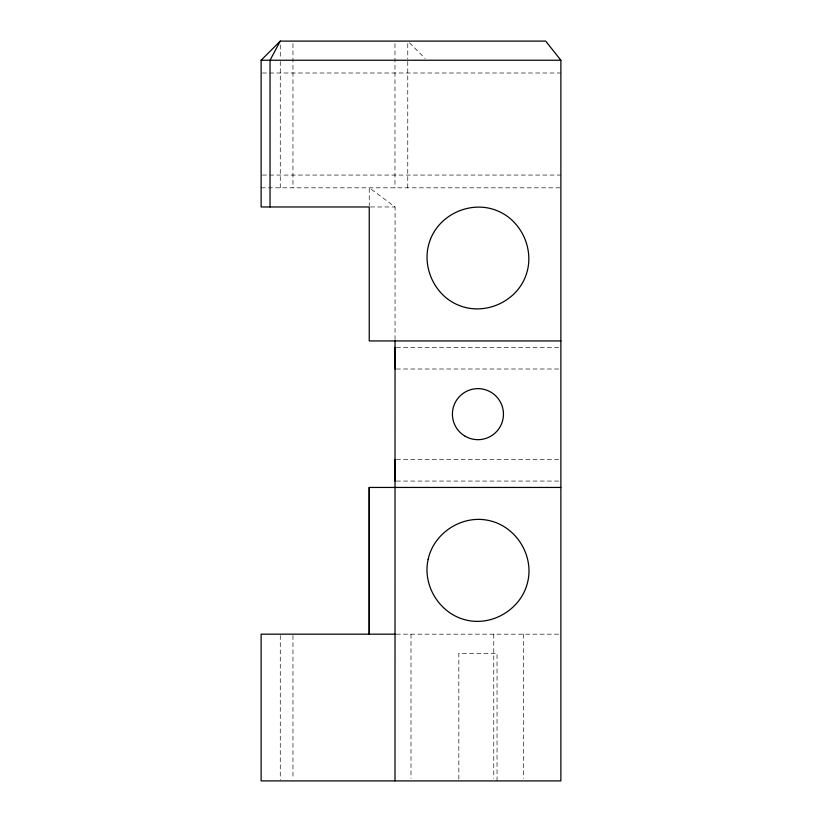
<?xml version="1.0" encoding="UTF-8"?>
<svg xmlns="http://www.w3.org/2000/svg" width="822" height="822" viewBox="0 0 822 822"><rect width="100%" height="100%" fill="white"/><g stroke="black" fill="none" stroke-linecap="round" stroke-linejoin="round"><path stroke-width="0.62" stroke-dasharray="4.11 3.08" d="M395.043 339.661L395.074 206.969L369.242 187.827L369.242 205.695M262.413 73.004L560.871 73.004M262.413 175.065L560.871 175.065M261.129 187.827L560.871 187.827M370.475 206.969L395.074 206.969M396.358 347.326L560.871 347.316M396.358 369.006L560.871 369.006M396.358 459.457L560.871 459.385M396.358 481.065L560.871 481.065M396.245 634.173L559.597 634.173M409.5 42.836L425.159 58.496M523.439 634.173L523.439 778.352M497.043 780.9L497.043 653.315L458.83 653.315L458.83 780.9M493.765 634.173L493.765 778.352M411 634.173L411 778.352M407.763 43.648L407.763 58.958M407.763 61.516L407.763 187.827M394.971 43.648L394.971 187.827M292.961 43.648L292.961 187.827M292.961 635.447L292.961 778.352M280.271 44.933L280.271 58.958M280.271 61.516L280.271 187.827M280.271 635.447L280.271 779.626"/><path stroke-width="1.23" d="M369.212 487.446L369.212 634.173L369.212 487.446L560.871 487.446M395.043 340.945L395.002 780.9M395.002 634.173L261.129 634.173L261.129 780.9L560.871 780.9L560.871 60.242L545.674 41.1L280.271 41.1L270.037 60.242L270.037 206.969M560.871 340.935L369.242 340.935L369.242 206.969L261.129 206.969L261.129 60.242L280.271 41.1M261.129 60.242L560.871 60.242M395.084 347.326L395.084 369.006M395.084 459.385L395.084 481.065M428.17 559.289C422.066 585.922 440.202 614.424 466.896 620.199C493.519 626.292 522.032 608.167 527.806 581.462C533.899 554.84 515.774 526.327 489.069 520.562C462.447 514.459 433.934 532.594 428.17 559.289M430.451 239.305C420.289 264.663 433.769 295.643 459.241 305.486C484.6 315.658 515.579 302.177 525.422 276.695C535.595 251.337 522.114 220.358 496.632 210.514C471.273 200.352 440.294 213.833 430.451 239.305M465.18 436.256A25.513 25.513 0 0 0 503.454 414.154A25.513 25.513 0 0 0 465.18 392.053A25.513 25.513 0 0 0 465.18 436.256"/></g></svg>
